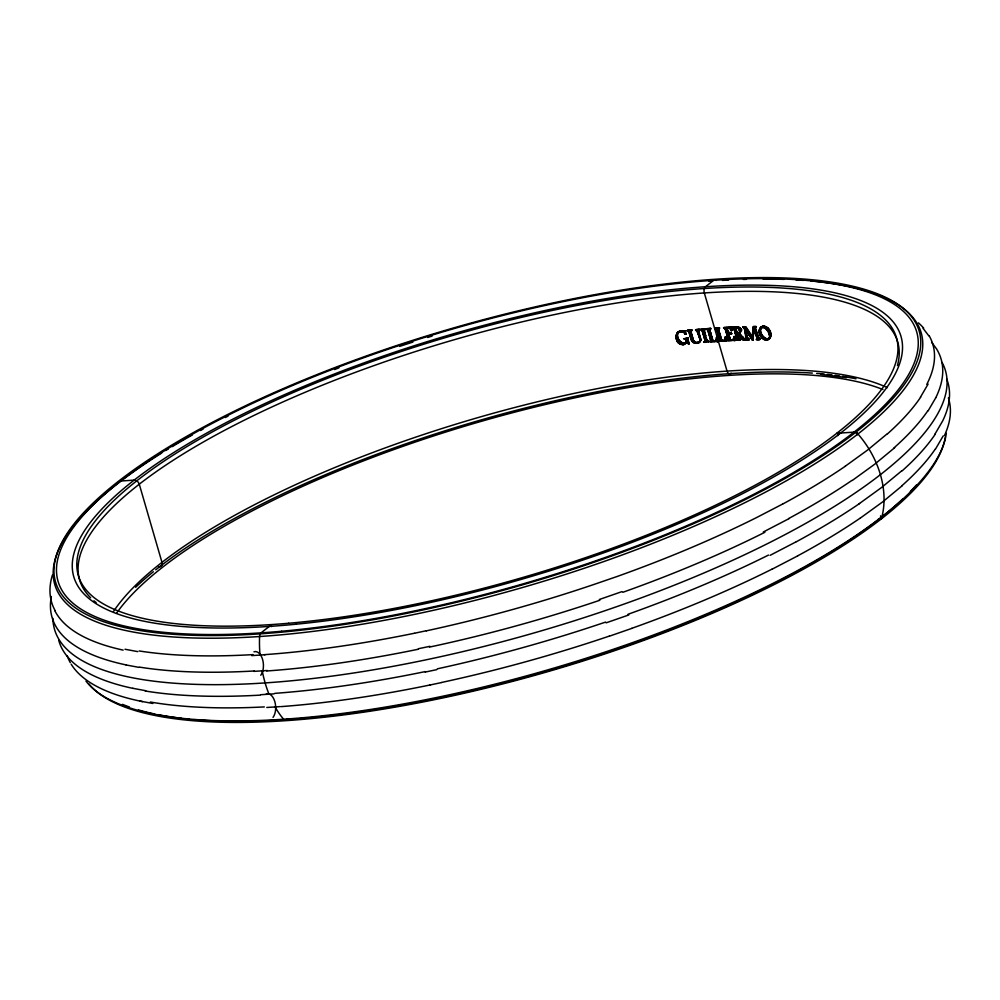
<?xml version="1.0" encoding="UTF-8"?>
<svg xmlns="http://www.w3.org/2000/svg" width="1000" height="1000" viewBox="0 0 1000 1000"><rect width="100%" height="100%" fill="white"/><g stroke="black" fill="none" stroke-linecap="round" stroke-linejoin="round"><path stroke-width="1.5" d="M736.85 339.25L736.862 339.087A3.7 2.725 53.9 0 0 736.712 338.162L734.262 329.75M752.925 327.863L752.9 328.837A49.488 34.825 55.6 0 0 752.938 327.863L752.925 328.113M685.138 330.925L680.05 330.962L677.65 332.475A7.688 6.3 48.7 0 0 676.862 333.512L676 337.113M741.062 330.462C741.15 331.538 740.263 326.075 741.062 330.363M676.012 336.525L676.025 337.163M719.6 340.012L719.4 338.938M705.088 329.45L704.013 330.588L706.712 340A2.212 1.737 50.7 0 0 707.15 340.913A1.312 1.025 50.8 0 0 707.775 341.362L707.85 341.4A2.325 1.812 50.7 0 0 708.587 341.488L708.825 341.312M752.9 328.738L752.862 329.663M753.125 335.363L752.85 334.45L752.387 337.525L752.875 329.338M753.112 330.1L752.913 326.962M752.837 330.15L753.037 331.4M752.962 337.962L752.862 339.4M752.962 337.875L753.037 336.65M753.238 337.675L753.325 336.375M753.225 337.863L753.125 339.5M752.638 333.625L752.725 332.137M746.675 328.525L752.387 337.525L752.45 336.6M752.987 332.325L752.938 333.062M752.463 336.413L752.537 335.2M753.075 340.087L753.55 331.188M753.05 336.475L753.1 335.737M753.425 334.9L754.137 329.2L756.875 337.463L756.488 336.45M752.8 340.275L752.85 339.5M676.012 336.375L676.862 333.512A7.388 6.075 48.1 0 1 677.8 332.325L680.35 331M767.05 339.062L768.9 338.512L769.725 336.625A4.963 3.325 57.6 0 0 769.737 335.988A6.1 4.062 57.8 0 0 769.5 334.625M704 330.175L705.3 329.175L704.325 328.837M753.512 331.463L753.787 329.762M753.688 330.363L754.525 331.163M700.837 340.425L698.125 343.113L693.112 342.438L691.475 340.425L689.137 332.512A3.362 2.7 48.9 0 0 688.713 331.488L688.5 331.3M704.262 329.787L704.737 332.225M699.862 340.838L699.912 340.5A4.725 3.75 49.8 0 0 699.9 339.55A11.638 9.237 49.9 0 0 699.475 337.75M700.075 340.675L700.15 340.188A9.562 7.575 50.3 0 0 699.638 337.6L697.613 331.737L695.7 330.262M705.125 341.287L705.1 341.362A1.25 0.988 50.5 0 0 705.15 340.975A3.9 3.075 50.5 0 0 705 340.138L702.038 330.363A3.388 2.662 50.6 0 1 702.412 331.312L702.412 331.262M719.587 340.375L719.7 338.95M710.288 338.45L710.662 339.7A3.3 2.575 51.2 0 1 710.837 340.7L707.688 329.913A3.362 2.612 51.3 0 1 708.075 330.863L708.175 331.138M690.763 331.175L691.637 329.938M710.738 340.962L710.325 337.575M755.075 326.488L756.338 326.975L755.075 328.275A3.375 2.338 56.5 0 0 755.2 328.713L755.888 330.613M928.088 384.1L920.425 397.212M935.863 397.6L928.138 410.825M943.162 435.962L935.5 449.062M934.925 434.175L942.65 420.95A462.9 136.888 -16.2 0 0 946.712 379.025M679.75 341.35L677.775 338.088L679.525 341.112L682.525 343.113L685.438 342.725L686.175 340.15M685.15 342.9L685.975 342.15A2.537 2.075 47.7 0 0 686.188 340.125M689.125 343.562C687.438 340.562 676.8 349.35 676.225 337.175M680.625 330.8C673.162 332.625 675.763 345.087 683.088 344.688A6.1 4.975 46.3 0 0 685.288 343.612L686.488 342.6L688.263 343.525A3.85 3.125 48.3 0 1 688.587 344.288L688.575 344.25A3.438 2.8 48.3 0 0 688.238 343.45M685.713 343.237L685.362 343.587A6.1 4.975 45.9 0 1 682.95 344.775M761.062 327.188C755.337 332.587 765.763 344.9 770.475 337.312C773.112 331.775 766.062 323.688 761.25 327.025M744.262 339A8.125 5.812 54.7 0 1 742.525 337.262C734.425 331.863 748.45 330.675 736.988 326.912M685.413 342.738C689.225 340.475 682.65 337.45 685.85 339.613A1.288 1.05 48.1 0 0 685.462 339.263L684.663 339.012M686.475 338.25L683.55 338.812M684.9 338.825L684.175 338.837M688.75 331.362A1.85 1.5 48.8 0 0 687.262 331.112L687.575 330.337M739.688 333.438L742.8 337.15M677.712 333.663A5.112 4.175 48.4 0 1 683.275 332.125A3.487 2.837 48.3 0 1 685.125 334.275L685.337 334.087M685.138 334.263L685.95 333.725M690.188 330.075L691.938 329.913M688.263 338.075L686.988 338.038M887.212 433.812L867.487 450.125L845.225 466.25M894.65 447.725L874.762 464.175L852.312 480.438M901.438 471.075L881.538 487.525L859.1 503.787M902.288 485.662L882.55 501.975L860.3 518.112M692.075 330.4L691.862 330.588A2.225 1.8 50.5 0 0 690.662 331.062M696.7 329.65L695.925 329.712M699.675 329.888C698.612 329.3 698.962 336.388 700.35 338.525A18.512 14.675 50 0 1 700.562 339.425L700.075 341.95L697.65 343.062M702.975 332.225C702.55 328.862 699.725 329.738 701.737 330.05A2.562 2.025 50.6 0 0 700.688 329.837L700.625 329.137L703.538 329.075M700.387 338.638L700.125 337.638A19.288 15.3 50 0 0 700.013 337.225L699.875 336.763A13.6 10.788 50 0 1 699.775 336.413L699.112 332.075A3.562 2.825 50.5 0 1 699.425 329.675M705.188 328.8L703.763 328.888M704.05 341.863L704.975 341.525A2.8 2.188 48.8 0 1 704.038 341.825L704.475 342.337M708.562 331.512C708.125 328.438 705.413 329.3 707.4 329.6A2.775 2.163 51.3 0 0 706.237 329.4L707.487 328.762M705.15 340.975L705.15 340.887A3.487 2.737 50.5 0 0 704.987 340.138L704.3 336.775M707.15 340.913A2.25 1.762 50.7 0 1 706.725 340L706.112 337.925M704.188 342.362L705.562 342.075M709.125 328.475L710.812 328.35L709.975 328.413M706.125 342.025L708.4 341.85M710.1 341.712L711.35 341.625M710.725 329.025L710.387 329.075A5.25 4.088 53.1 0 1 710.725 329.025L710.588 328.537M717.325 331.775L715.375 328.738A4.112 3.162 52.7 0 0 715.025 328.738L716.55 328.137M715.025 328.725L716.6 328.95L717.6 331.725M716.587 337.612L717.275 337.388L717.425 338.825M718.65 340.763C720.337 339.837 718.1 341.55 718.787 340.65M286.762 719.3L286.25 719.7A4.737 2.7 86.2 0 1 283.612 719.225A85.988 48.975 86.2 0 1 275.087 706.95L266.8 707.463M731.213 373.175L730.688 373.575A4.737 2.7 86.2 0 1 727.038 371.1L704.325 292.95A4.737 2.7 86.2 0 1 705.462 286.737L713.737 280.3A4.737 2.7 86.2 0 1 716.075 280.462M717.625 327.887L719.7 328.263M722.4 340.538L721.4 339.925M717.712 341.65L717.062 341.863L717.638 340.812M723.55 327.713L724.6 327.488M725.325 336.887L726.137 338.413M728.975 327.262L730.6 326.662M729.9 328.5A3.3 2.438 53.9 0 1 731.188 330.75C733.288 331.125 731.125 326.075 730.362 326.925M729.775 340.613C725.212 341.275 730.413 339.325 727.85 336.725M727.325 340.737L728.4 340.513M731.25 330.763C732.15 327.725 724.812 326.325 727.275 330.337A8.162 6.088 53.5 0 0 727.387 330.688L727.45 330.85A4.225 3.15 53.5 0 0 728.25 332.325C729.013 333.9 733.688 333 730.987 333.862M729.312 334.175L728.5 334.237L730.487 340.075M725.713 337.038L726.162 341.287L726.325 340.2M730.2 340.087L731.137 340.05M733.75 328.175A2.037 1.5 54.2 0 0 732.375 327.863L732.45 327.1L734.638 327.188M734.613 339.787C734.875 344.387 734.062 333.113 734.663 337.837M734.925 330.938L733.888 328.025L732.337 327.775A2.812 2.062 54.3 0 1 733.4 327.975L733.7 328.312A3.4 2.487 54.3 0 1 734.125 329.325A3.137 2.312 54.2 0 0 733.725 328.3M736.488 336.312L737.113 339.075L735.837 339.825L737.062 340.275M735.975 340.312L736.137 339.637M736.5 327.475C736.338 326.525 733.388 330.425 738.625 332.987C740.85 330.337 739.025 335.2 739.775 330.487C739.7 329.062 737.525 326.975 736.925 327.612C738.825 327.488 740.088 332.575 739.312 330.125M736.525 331.875L736.675 332.4A5.787 4.2 54.1 0 0 738.2 333.188C740.387 333.65 736.125 332.113 737 333.512M742.775 326.912L743.575 326.7M746.525 327.663L744.812 326.675M739.212 340.012L740.55 339.95L739.75 339.988M745.5 339.787L745.088 339.487A2.888 2.075 54.8 0 1 744.275 338.963A9.9 7.088 54.7 0 1 742.362 337.1M744.525 329.025L744.375 327.688L743.188 327.212M744.538 339.812L746.087 339.775M748.875 339.375L748.913 339.875M745.35 328.512L748.688 334.387M754.7 326.488L756.2 326.475M685.612 342.562C682.087 344.762 678.213 339.663 677.85 337.575A7.987 6.675 45.2 0 1 677.575 336.675M756.237 339.25L756.237 339.25A2.312 1.613 55.2 0 0 757.087 338.988L757.125 338.688A2.637 1.837 56.3 0 0 756.975 337.812M756.3 326.975L755.2 328.713L758.612 337.887M758.2 336.838L758.238 336.925A8.675 6.012 56.5 0 0 758.85 338.363L759.525 339.025A3.2 2.212 56.5 0 0 760.387 339.2L759.525 339.513M752.05 339.7L752.688 340.1M782.55 504.087L756.975 517.362A459.125 135.762 -16.2 0 1 616.912 576.562L594.325 584.325A459.137 135.75 -16.2 0 1 426.312 630.85M789.112 518.587L763.325 531.987M795.888 541.938L770.1 555.337M797.613 555.938L772.038 569.225M685.35 342.725L682.763 343.162L679.987 341.575M698.9 342.75L700.6 340.65A6.963 5.525 50 0 0 700.35 338.638M698.688 342.938L698.012 343.15M622.013 591.613L599.325 599.5M628.8 614.963L606.1 622.85M631.9 628.362L609.4 636.188M719 328.525L719 328.525A1.863 1.412 52.9 0 0 718.525 328.75L719.225 331.425M426.362 630.737L414.925 633.15M429.95 646.3L418.425 648.725M436.725 669.65L425.2 672.075M441.425 682.588L430 685M763.037 326.225C756.838 327.912 759.025 337.188 763.838 339.288A6.725 4.537 56.4 0 1 759.587 333.837A8.05 5.55 56.7 0 1 759.875 328.562A8.238 5.613 57.7 0 1 763.388 326.275A7.275 4.95 59 0 1 768.612 329.075A7.088 4.737 57.8 0 1 770.362 336.463M697.7 343.2L696.112 343.325M710.45 329.062L710.387 329.075A1.863 1.45 51.9 0 0 709.775 329.338L710.025 330.55M709.938 341.388L709.762 341.413A2.625 2.037 49.6 0 0 710.738 341.087M681 330.875L682.163 330.8M765.288 328.325A6.538 4.45 58 0 0 762.65 327.262C757.075 329.137 762.35 339.075 767.225 338.862M686.038 334.012L685.512 334.062A4.537 3.688 48.2 0 0 679.025 332.45M686.087 338.125L687.675 338.125M687.663 330.487L689.9 330.112M687.075 330.55L688.15 330.275M687.95 330.462L688.825 330.375M690.562 330.213L689.4 330.325M696.4 329.5L698.5 329.487M697.95 329.375L699.275 329.425M696.95 329.625L697.725 329.562M699.75 329.212L698.725 329.3M702.062 329.025L704.388 329M762.663 327.312C757.575 329.575 762.613 337.975 766.988 338.825M729.762 333.963L730.725 334.05M728.95 334.038L730.113 334.1M729.05 335.062L728.5 334.237L728.825 335.337M706.188 342.188L705.05 342.287M730.375 333.913L731.338 334.012M727.225 340.25L728.175 339.85L728.1 338.663A3.413 2.562 53.2 0 1 728.263 339.575L728.1 339.95A2.837 2.112 51.6 0 1 727.175 340.213M706.875 328.638L708.337 328.7M707.725 328.575L708.9 328.663M712.6 341.525L711.775 341.587M697.163 343.125L693.438 342.325L691.375 339.338M710.7 341.838L714.038 341.587M708.562 328.512L709.737 328.6M713.288 340.975L714.025 341.087A4.838 3.725 50.4 0 0 715.312 340.763L715.537 340.6A4.688 3.613 50.4 0 1 714.025 341.075M713.025 341.488L714.463 341.562M713.65 341.112L712.825 341.175L709.625 329.888A3.663 2.837 51.5 0 0 709.812 330.737M714.275 341.4L716.525 341.413M714.45 341.562L715.7 341.475M265.1 654.737L251.725 655.612M267.337 670.5L253.863 671.375M274.125 693.85L260.637 694.725M280.163 706.6L275.087 706.95M715.938 341.287L716.762 341.225M723.938 328.013L725.275 328.475L726.087 330.675M836.75 433.288L856.162 432A85.988 65.95 52.1 0 1 881.388 518.837L878.4 519.038M158.512 567.025L159.35 566.975A4.737 3.625 52.1 0 0 161.975 562.362L139.275 484.212A4.737 3.625 52.1 0 0 134.125 480.125L120.725 481.025A4.737 3.625 52.1 0 0 118.025 483.312M716.237 327.975L717.1 328.1M715.713 328.188L714.887 328.237M719.737 341.025L721.963 341.062M718.662 341.262L720.725 341.138M716.787 327.95L717.938 328.05M721.375 340.925L723.6 340.962M718.175 327.863L719.562 327.775M722.125 340.375L722.938 340.325M721.737 340.575L718.388 329.263A3.663 2.788 52.5 0 0 718.562 330.138L719.125 332.1M722.613 340.85L724.825 340.887M723.838 340.775L725.225 340.863M726.413 341.112L725.938 341.312M681.812 330.625L684.725 331.075M725.962 336.85L725.438 336.887A4.525 3.388 49.9 0 1 723.025 340.6M725.788 327.425L724.737 327.65M725 327.463L723.95 327.688M728.8 340.487L730.987 340.55M726.587 327.375L728.713 327.45M726.188 327.4L727.525 327.512M726.338 327.562L725.138 327.625M730.025 340.425L731.8 340.513M731.25 340.363L733.413 340.425M727.788 327.312L729.513 327.413M730.913 333.113L728.363 331.912L726.95 327.863M732.463 340.3L733.825 340.412M762.438 327.312C767.675 326.438 773.725 337.738 766.938 339.05M734.375 336.413L734.112 336.6M732.188 327.287L733.238 327.25M755.075 327.4A3.137 2.188 58.2 0 1 756.062 327.188L756.338 326.975M737.588 340.075L738.413 340.213M737.05 340.1L737.862 340.238M734.9 327L736.65 326.925M734.55 327.013L735.688 327.15M763.15 326.375L763.413 326.362A7 4.775 58.9 0 1 767.975 328.387M738.675 340.025L739.488 340.175M738.125 340.05L738.95 340.188M737.075 327.1L736.025 327.137M744 339.837L744.8 339.988M743.65 340.025L744.3 340M743.512 340.025L743.725 340.025A2.05 1.475 54.9 0 1 742.438 338.988M745.075 339.8L745.812 339.963M746.75 339.75L747.675 339.9M746.312 339.762L747.188 339.913M744.638 326.675L743.925 326.688M743.838 326.875L743.125 326.9M747.862 339.725L748.688 339.875M683.037 344.5L680.05 343.963M744.887 326.85L744.188 326.875M748.737 339.7L749.4 339.688M748.3 339.712L748.988 339.375M756.663 339.55L758.2 339.712M756.388 339.738L757.163 339.725M753.75 326.5L754.975 326.675M753.375 326.5L754.412 326.688M757.45 339.538L758.975 339.7M758.487 339.525L759.5 339.7M767.288 339.075L767.4 339.075A4.7 3.15 57.3 0 0 769.412 337.775L769.425 337.75A4.875 3.3 56.5 0 0 769.762 336.65M682.387 330.8L684.475 331.025M715.3 328.725L715.375 328.738A2 1.525 52.3 0 1 716.125 328.913L716.438 329.237A3.362 2.562 52.4 0 1 716.862 330.25L719.438 339.075A3.3 2.525 52.2 0 1 719.613 340.087M695.938 343.312L695.263 343.25M736.75 327.6L738.512 328.688M820.612 374.263L846.488 377.625M137.75 651.625L125 649.25M138.925 667.362L126.075 664.963M145.712 690.713L132.863 688.312M152.812 703.475L140.075 701.1M695.1 343.212L693.625 342.725M749.137 339.175L747.438 337.337L745.975 331.875M739.275 335.35L736.675 332.4M743.838 327.6L744.513 328.988M679.85 343.85L677.175 341.1L676.038 337.362M744.262 338.975L744.375 339.05A2.438 1.75 54.8 0 0 745.462 339.5L745.6 339.963M692.763 342.163L691.237 339.75M923.05 328.325L928.737 335.75M747.925 338.8L748.75 339.35L747.887 338.75M728.288 332.337L727.325 330.525A14.588 10.9 53.5 0 1 726.988 329.288L726.888 328.938M931.6 342.262L936.513 348.85A462.9 136.888 -16.2 0 1 935.825 397.612M737.025 333.237L738.85 335.337M742.412 339L740.025 336.213M737.2 333.425L738.325 338.1L738.075 337.225M739.75 334.1L740.675 335.175M737.525 333.812L741.488 338.425M743.525 340.138A2.05 1.487 54.7 0 1 742.175 339.162L739.6 336.213M740.312 328.062L738.438 327.088L740.413 328.2M725.062 328.7L725.837 330.863M738.575 328.762L739.137 329.688M746.137 327.675L745.6 326.838L747.3 329.513M746.35 330.712L747.812 333M752.663 337.337L746.95 328.338M748.962 334.188L745.7 329.062M751.6 338.363L749.362 334.825M745.075 328.7L745.625 331.725M750.45 337.188L751.15 338.288M750.062 333.85L752.387 337.525M746.112 330.35L745.362 329.15M748.225 333.663L752.412 340.275M750 336.463L749.137 335.112M747.3 337.812L747.763 338.587L746.7 336.225M758.863 337.625L757.075 332.825M747.225 337.65L746.888 336.788M754.8 330.975L754.137 329.2M757.15 337.275L755.65 333.237M756.888 332.325L755.525 328.65M756.6 332.512L755.987 330.863M756.3 335.95L755.5 333.8M705 340.138L704.75 339.312M706.712 340L706.425 339.038M699.275 337.025L699.075 336.362A38.712 30.75 49.9 0 0 698.012 333.3L697.825 332.85A7.65 6.075 49.9 0 0 697 331.262A5.525 4.4 49.9 0 1 697.412 331.975L699.475 337.725A11.113 8.825 49.9 0 1 699.963 340.012L699.925 340.175A4.15 3.337 49 0 1 696.812 342.713A4.15 3.337 49 0 1 692.925 339.5L690.888 332.337A3.337 2.688 49.1 0 1 690.725 331.413M677.575 337.488L677.638 337.7A8.012 6.6 47.1 0 1 677.412 336.85L677.337 336.438A5.713 4.688 48.2 0 1 678.688 332.062M700.088 336.538L700.612 338.462A6.875 5.463 49.8 0 1 700.925 340.45M695.625 329.613L695.55 330.25M704.013 335.812L703.05 332.512M703.787 336L703.263 334.212M705.775 335.812L704.775 332.362M705.55 336L705.025 334.212M727.525 335.625L726.538 332.188M727.237 335.675L726.8 334.162M721.825 340.4L721.112 337.95M712.588 339.363L710.738 333M712.362 339.55L711.875 337.912M689.812 333.913L691.25 338.888M691.038 339.062L690.7 337.938M685.875 333.438L685.225 331.225M685.688 333.713L685.387 332.663M736.637 331.15L735.938 328.762M737.7 334.825L737.125 332.85M738.575 337.825L737.975 335.775M736.137 330.538L736.45 331.6M737.113 333.913L737.412 334.938M736.162 335.213L735.2 331.9M735.825 335.125L735.5 334.025M734.338 330.025L734.663 331.125M736.55 337.612L736.7 338.162A3.525 2.587 54.2 0 1 736.875 338.988M731.375 328.95L731.025 327.725M728 338.3L725.512 329.75A3.413 2.55 53.4 0 0 725.1 328.725M712.638 339.525L712.825 341.175L712.55 340.2M709.013 334.038L709.45 335.55M704.237 331.45L704.15 331.175A3.375 2.65 50.8 0 1 703.975 330.163M692.862 338.188L691.888 334.837M692.712 338.6L692.25 337.038M689.737 334.55L688.888 331.3L687.212 331.037A2.675 2.163 48.9 0 1 688.363 331.175M688.688 342.938L688.5 342.287M856.162 432L857.025 434.988M880.512 515.837L881.388 518.837M740.288 340.138L740.487 339.738A2.025 1.487 54.3 0 1 738.375 337.837M735.425 333.75L734.938 332.088M736.5 337.475L736.188 336.362M731.413 329.062C732.862 334.038 730.138 324.675 730.962 327.537M731.525 333.263L731.737 333.975M720.975 337.463L719.65 332.9M720.163 335.688L719.463 333.25M721.3 339.6L720.825 337.975M719.362 337.788L718.088 333.375M710.037 331.55L710.6 333.512M711.263 335.8L711.787 337.587M709.125 333.438L710.2 337.163M708.925 333.762L708.45 332.113M709.613 336.112L710.212 338.175M708.737 341.987L708.6 341.5A2.225 1.737 50.7 0 1 707.775 341.388M698.875 332.088L699.287 334.6A27.55 21.825 50.2 0 0 699.688 336.2L699.812 336.562M691.725 330.1L691.862 330.588A2.888 2.325 50.9 0 0 690.875 330.9L691.762 334.387M692.925 338.413L693.188 339.312M688.938 342.887L688.55 341.587M687.85 340.037L689.05 344.175M684.938 331.112L685.837 334.2M737.938 336.75L737.712 335.962M729.388 336.25L730.4 339.725M729.513 337.713L729.163 336.525M729.963 339.263L730.175 340M726.712 333.888L726.275 332.375M727.6 336.912L727.875 337.887M717.8 333.425L718.562 336.05M710.462 332.025L710.688 332.837M709.075 333.3L708.725 332.062M708.925 341.675L708.863 341.438A1.9 1.5 50.4 0 1 706.8 339.825M706.388 338.9L706.15 338.075M704.938 333.938L704.275 331.587M705.225 339.95L705.225 341.35A2.25 1.762 49.2 0 1 704.038 341.788M702.55 331.725L702.75 332.413M703.225 334.075L702.788 332.55M704.712 339.175L704.438 338.212M692.125 336.587L691.95 335.062M691.612 334.8L690.888 332.337A2.788 2.237 49.1 0 1 690.713 331.163M690.575 337.488L689.987 335.45M688.2 341.262L688.438 342.088M685.35 332.562L685.05 331.5M744.45 328.738L744.425 328.663A1.975 1.4 55.4 0 0 743.9 327.55M746.375 335.037L746.65 336.037L746.05 333.675M746.338 334.85L746.15 334.1M745.875 332.875L745.675 331.95M744.562 329.2L744.987 331.238M745.875 331.413L745.238 328.325M745.588 331.488L745.362 330.462M745.275 331.125L744.8 328.837M745.263 330L745.075 329.087M745.375 331.55L746.112 337.45A4.3 3.1 54.6 0 1 745.725 339.475M745.2 332.262L745.85 337.762A3.938 2.825 54.9 0 1 745.413 339.625M734.438 338.212L734.262 336.788M734.725 338.288L734.8 338.938M734.812 339.075L734.875 339.675M734.9 339.875L734.975 340.575M725.888 338.6L725.75 337.3M717.188 339.012L717.05 337.713M717.038 337.575L717.475 341.838L717.387 340.925M726.162 341.225L726.087 340.462M762.625 327.137A7.3 4.875 57.7 0 1 769.438 335.875M760.487 332.113A5.138 3.525 56.8 0 1 762.55 327.013M769.737 335.988A5.275 3.575 56.7 0 1 769.725 336.637M768.062 328.3A7.812 5.25 57.9 0 1 768.55 339.162M768.487 339.375A7.713 5.188 56.1 0 1 763.838 339.35A8.025 5.387 56.1 0 0 768.637 339.312A7.688 5.162 56.4 0 0 768.938 339.162A8.762 5.875 57.2 0 0 770.438 336.538M704.125 329.738A2.9 2.288 52.6 0 1 705.1 329.462M716.838 337.45A4.525 3.45 48.7 0 1 714.275 341.175M725.2 337.088A4.438 3.35 51.5 0 1 722.875 340.825M719.625 340.387A2.387 1.825 50.7 0 1 718.512 340.712M730.638 333.237A3.237 2.413 53.5 0 1 728.475 332.675M734.15 336.475A4.537 3.35 52.4 0 1 731.438 340.037M745.45 339.375A5.8 4.15 54.9 0 1 742.925 337.062M745.25 332.262A32.962 23.675 55.1 0 1 745.8 336.012L745.775 336.325A17.175 12.35 55.1 0 1 745.85 337.95L745.8 338.413A2.05 1.475 54.8 0 1 745.113 339.538M755.1 328.275A1.3 0.9 56.6 0 1 755.088 327.438M760 339.087A2.338 1.613 56.5 0 1 758.763 337.75M759.688 339.263A2.325 1.613 56.5 0 1 758.475 337.938M753.275 334.275A38.375 26.488 57.4 0 1 753.5 332.15M740.188 339.8A1.925 1.412 54.4 0 1 738.188 338.1M699.262 331.962A3.663 2.9 50.4 0 1 699.638 329.487M697.175 342.738A4.037 3.262 48.7 0 1 693.012 339.325M700.337 340.875A4.725 3.762 48.4 0 1 697.1 342.287M696.963 342.938A4.037 3.25 49.1 0 1 692.812 339.513M700.138 341.05A4.737 3.762 48.1 0 1 696.888 342.463M695.725 330.175A2.037 1.625 49.9 0 1 696.938 331.275M679.237 332.275A4.55 3.7 48.1 0 1 685.625 333.938M677.588 336.2A5.713 4.688 48.3 0 1 678.9 331.887M688.15 339.9A1.575 1.275 48.7 0 1 688.487 338.188M685.875 343.113A1.9 1.55 48.3 0 1 688.45 343.237M113.5 611.475A425.988 125.975 -16.2 0 1 477.887 417.625A425.988 125.975 -16.2 0 1 887.412 387.65M135.625 587.288A430.725 127.375 -16.2 0 1 153.363 571.737M155.725 569.825A430.725 127.375 -16.2 0 1 812.337 373.1M816.637 373.425A430.725 127.375 -16.2 0 1 824.275 374.1M827.412 374.425A430.725 127.375 -16.2 0 1 832.062 374.95M835.113 375.325A430.725 127.375 -16.2 0 1 839.587 375.938M842.525 376.375A430.725 127.375 -16.2 0 1 855.975 378.775M810.962 280.988A451.1 133.387 -16.2 0 1 791.225 478.013A451.1 133.387 -16.2 0 1 188.275 637.788A451.1 133.387 -16.2 0 1 161.725 453.025M165.763 450.525A451.1 133.387 -16.2 0 1 168.312 448.975M172.188 446.625A451.1 133.387 -16.2 0 1 192.362 434.963M200.438 430.513A451.1 133.387 -16.2 0 1 203.125 429.062M225.225 417.525A451.1 133.387 -16.2 0 1 228.075 416.1M334.575 369.525A451.1 133.387 -16.2 0 1 338.913 367.863M399.588 346.4A451.1 133.387 -16.2 0 1 412.85 342.1M427.663 337.463A451.1 133.387 -16.2 0 1 432.113 336.1M708.763 281.312A451.1 133.387 -16.2 0 1 711.825 281.087M722.487 280.387A451.1 133.387 -16.2 0 1 728.55 280.05M743.388 279.425A451.1 133.387 -16.2 0 1 746.462 279.337M763.088 279.075A451.1 133.387 -16.2 0 1 784.163 279.375M796.05 279.913A451.1 133.387 -16.2 0 1 803.6 280.4M90.65 597.788A425.988 125.975 -16.2 0 1 456.9 338.963A425.988 125.975 -16.2 0 1 897.425 365.55M96.125 602.562A425.988 125.975 -16.2 0 1 93.938 600.8M837.862 435.613A4.737 3.625 52.1 0 1 840.625 433.025M271.625 626.575A4.737 2.7 86.2 0 0 269.288 626.425L261.025 632.863A4.737 2.7 86.2 0 0 259.575 636.512A85.988 48.975 86.2 0 0 260.012 655.1M854.025 432.137A4.737 3.625 52.1 0 1 857.938 433.988M946.338 433.325A451.1 133.387 -16.2 0 1 545.875 670.425A451.1 133.387 -16.2 0 1 86 681.137M269 694.212A85.988 48.975 86.2 0 1 262.225 670.863M916.413 485.012A447.062 132.2 -16.2 0 1 910.337 491.512M902.763 498.95A447.062 132.2 -16.2 0 1 194.1 719.625M189.4 719.188A447.062 132.2 -16.2 0 1 184.775 718.713M181.737 718.363A447.062 132.2 -16.2 0 1 157.75 714.613M154.713 714A447.062 132.2 -16.2 0 1 138.387 709.9M129.425 707A447.062 132.2 -16.2 0 1 122.513 704.35M881.963 516.688A4.737 3.625 52.1 0 1 879.262 518.975M266.212 693.95A13.088 7.45 86.2 0 1 274.825 701.612A13.088 7.45 86.2 0 1 273.025 717.4M253.962 651.8A13.088 7.45 86.2 0 1 262.587 659.463A13.088 7.45 86.2 0 1 260.775 675.25M942.087 362.45A463.862 137.162 -16.2 0 1 534.637 632.775A463.862 137.162 -16.2 0 1 52.912 618.462M765.35 328.125A7.75 5.25 57.9 0 1 769.4 334.6M767.375 339.175A6.5 4.363 56.5 0 1 763.512 337.137M763.45 337.25A7.912 5.375 56.9 0 1 760.575 332.125M677.65 337.475A6.288 5.162 47.6 0 1 677.55 333.575M945.337 437.188A449.663 132.963 -16.2 0 1 546.4 672.062A449.663 132.963 -16.2 0 1 88.875 683.913M116.625 613.088A425.988 125.975 -16.2 0 1 475.9 422.9A425.988 125.975 -16.2 0 1 882.938 389.525M920.662 397.175A459.038 135.9 -16.2 0 1 887.575 433.775M414.513 633.225A459.038 135.9 -16.2 0 1 264.35 654.663M845.3 466.25A459.087 135.787 -16.2 0 1 782.625 504.087M55.275 610.862A459.087 135.787 -16.2 0 1 52.4 575.087M123.175 650.113A459.087 135.863 -16.4 0 1 54.95 610.938M253.05 654.613A459.125 135.188 -16.1 0 1 139.125 650.938M929.087 335.637A459.113 135.375 -16.4 0 1 926.8 384.363M918.438 322.863A459.15 136.037 -16.4 0 1 923.675 328.113M935.25 449.113A459.038 135.575 -16.2 0 1 901.925 485.7M430.525 684.875A459.038 135.575 -16.2 0 1 281.062 706.612M609.312 636.1A459.137 135.8 -16.2 0 1 441.475 682.475M771.912 569.2A459.125 135.775 -16.2 0 1 631.838 628.312M860.225 518.112A459.087 135.725 -16.2 0 1 797.537 555.925M142.587 701.625A459.087 135.725 -16.2 0 1 71.213 664.225M70.3 662.663A459.087 135.725 -16.2 0 1 67.237 655.85M948.363 397.9A459.113 136.15 -16 0 1 944.388 435.7M264.325 706.925A459.113 136.15 -16 0 1 150.35 702.013M851.862 480.45A462.912 136.713 -16.2 0 1 788.662 518.538M764.912 532.25A462.9 137.762 -16.1 0 1 622.837 592.288M599.837 600.262A462.9 137.762 -16.1 0 1 429.412 647.1M418.162 649.262A462.9 137.35 -16.2 0 1 266.725 670.987M859.525 503.55A462.9 136.888 -16.2 0 1 796.325 541.75M132.963 688.363A462.9 136.888 -16.2 0 1 58.738 640.375M768.5 555.075A462.9 136 -16.3 0 1 627.975 614.288M605.588 622.087A462.9 136 -16.3 0 1 437.275 668.838M425.462 671.55A462.9 136.425 -16.2 0 1 274.725 693.363M254.412 670.962A462.9 136.613 -16.2 0 1 139.462 667.1M126.013 664.9A462.9 136.888 -16.2 0 1 51.325 596.5M260.087 695.138A462.9 137.15 -16.2 0 1 145.188 690.975M935.312 434.1A462.925 137.05 -16.1 0 1 901.988 471.012M927.738 410.9A462.925 136.738 -16.3 0 1 894.087 447.788M723.725 328.2L723.688 328.2A2.65 1.988 53.3 0 1 724.775 328.387L723.812 328.2M737.837 327.062L737.887 327.062M742.95 327.4L742.913 327.4A2.975 2.138 55.4 0 1 743.713 327.525L743.037 327.4M729.388 328.325L729.237 328.263A6.138 4.575 54.1 0 0 727.387 328.05A5.025 3.738 53.9 0 1 729.862 328.512L729.388 328.325M715.562 340.838A4.35 3.35 51.2 0 0 716.312 337.625A4.438 3.425 51.3 0 1 715.675 340.737M731.188 340.238A4.562 3.375 52.2 0 0 733.9 336.675A4.588 3.388 52.1 0 1 731.188 340.225M735.825 339.787A2.763 2.025 53 0 0 736.7 339.613A2.95 2.15 52.6 0 1 735.825 339.787M688.3 338.387A1.525 1.238 48.7 0 0 687.913 340.025A1.462 1.175 48.7 0 1 688.325 338.413M281.675 631.237A447.062 132.2 -16.2 0 0 918.125 339.663A447.062 132.2 -16.2 0 0 262.325 398.837A447.062 132.2 -16.2 0 0 281.675 631.237M296.3 624.188A430.725 127.375 -16.2 0 0 902.1 341.45A430.725 127.375 -16.2 0 0 263.738 404.1A430.725 127.375 -16.2 0 0 296.3 624.188M288.562 623.263A425.988 125.975 -16.2 0 0 897.9 346.175A425.988 125.975 -16.2 0 0 275.675 400.312A425.988 125.975 -16.2 0 0 288.562 623.263M280.487 632.25A449.663 132.963 -16.2 0 0 920.625 338.975A449.663 132.963 -16.2 0 0 261.012 398.512A449.663 132.963 -16.2 0 0 280.487 632.25"/></g></svg>
